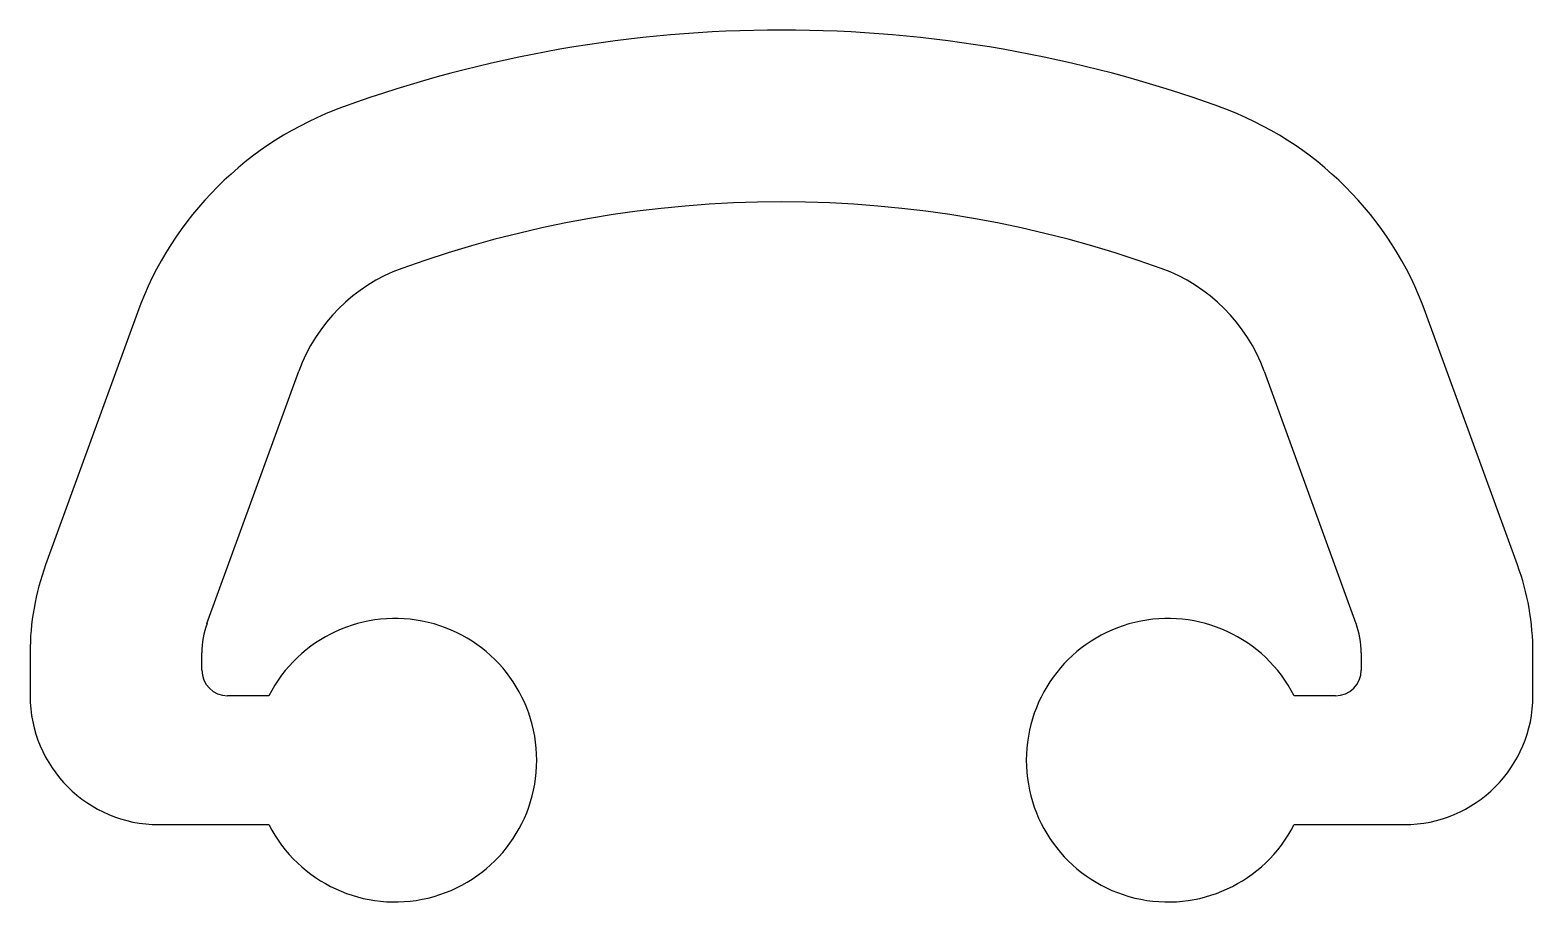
# Model space of a CAD drawing. Extents: x 1.6 to 19.1, y 1.6 to 11.7.
import ezdxf

# ---------------------------------------------------------------- set-up
doc = ezdxf.new("R2010")
doc.units = 0
doc.layers.get('0').update_dxf_attribs({"linetype": 'CONTINUOUS'})

msp = doc.modelspace()

# ---------------------------------------------------------------- linework, layer by layer
for p, q in [((2.898, 8.456), (1.83, 5.52)), ((18.968, 5.52), (17.899, 8.456)), ((3.709, 4.836), (4.778, 7.772)), ((16.02, 7.772), (17.088, 4.836)), ((1.649, 4.494), (1.649, 3.994)), ((3.649, 4.294), (3.649, 4.494)), ((17.149, 4.494), (17.149, 4.294)), ((19.149, 3.994), (19.149, 4.494)), ((4.429, 3.994), (3.949, 3.994)), ((16.849, 3.994), (16.368, 3.994)), ((3.149, 2.494), (4.429, 2.494)), ((16.368, 2.494), (17.649, 2.494))]:
    msp.add_line(p, q)
for centre, radius, start, end in [((10.399, -3.256), 15, 70.114, 109.886), ((6.657, 7.088), 4, 109.886, 160), ((14.14, 7.088), 4, 20, 70.114), ((10.399, -3.256), 13, 70.114, 109.886), ((6.657, 7.088), 2, 109.886, 160), ((14.14, 7.088), 2, 20, 70.114), ((4.649, 4.494), 3, 160, 180), ((16.149, 4.494), 3, 360, 20), ((4.649, 4.494), 1, 160, 180), ((5.899, 3.244), 1.65, 207.0357, 152.9643), ((14.899, 3.244), 1.65, 27.0357, 332.9643), ((16.149, 4.494), 1, 360, 20), ((3.949, 4.294), 0.3, 180, 270), ((16.849, 4.294), 0.3, 270, 360), ((3.149, 3.994), 1.5, 180, 270), ((17.649, 3.994), 1.5, 270, 0)]:
    msp.add_arc(centre, radius, start, end)

doc.saveas('drawing.dxf')
